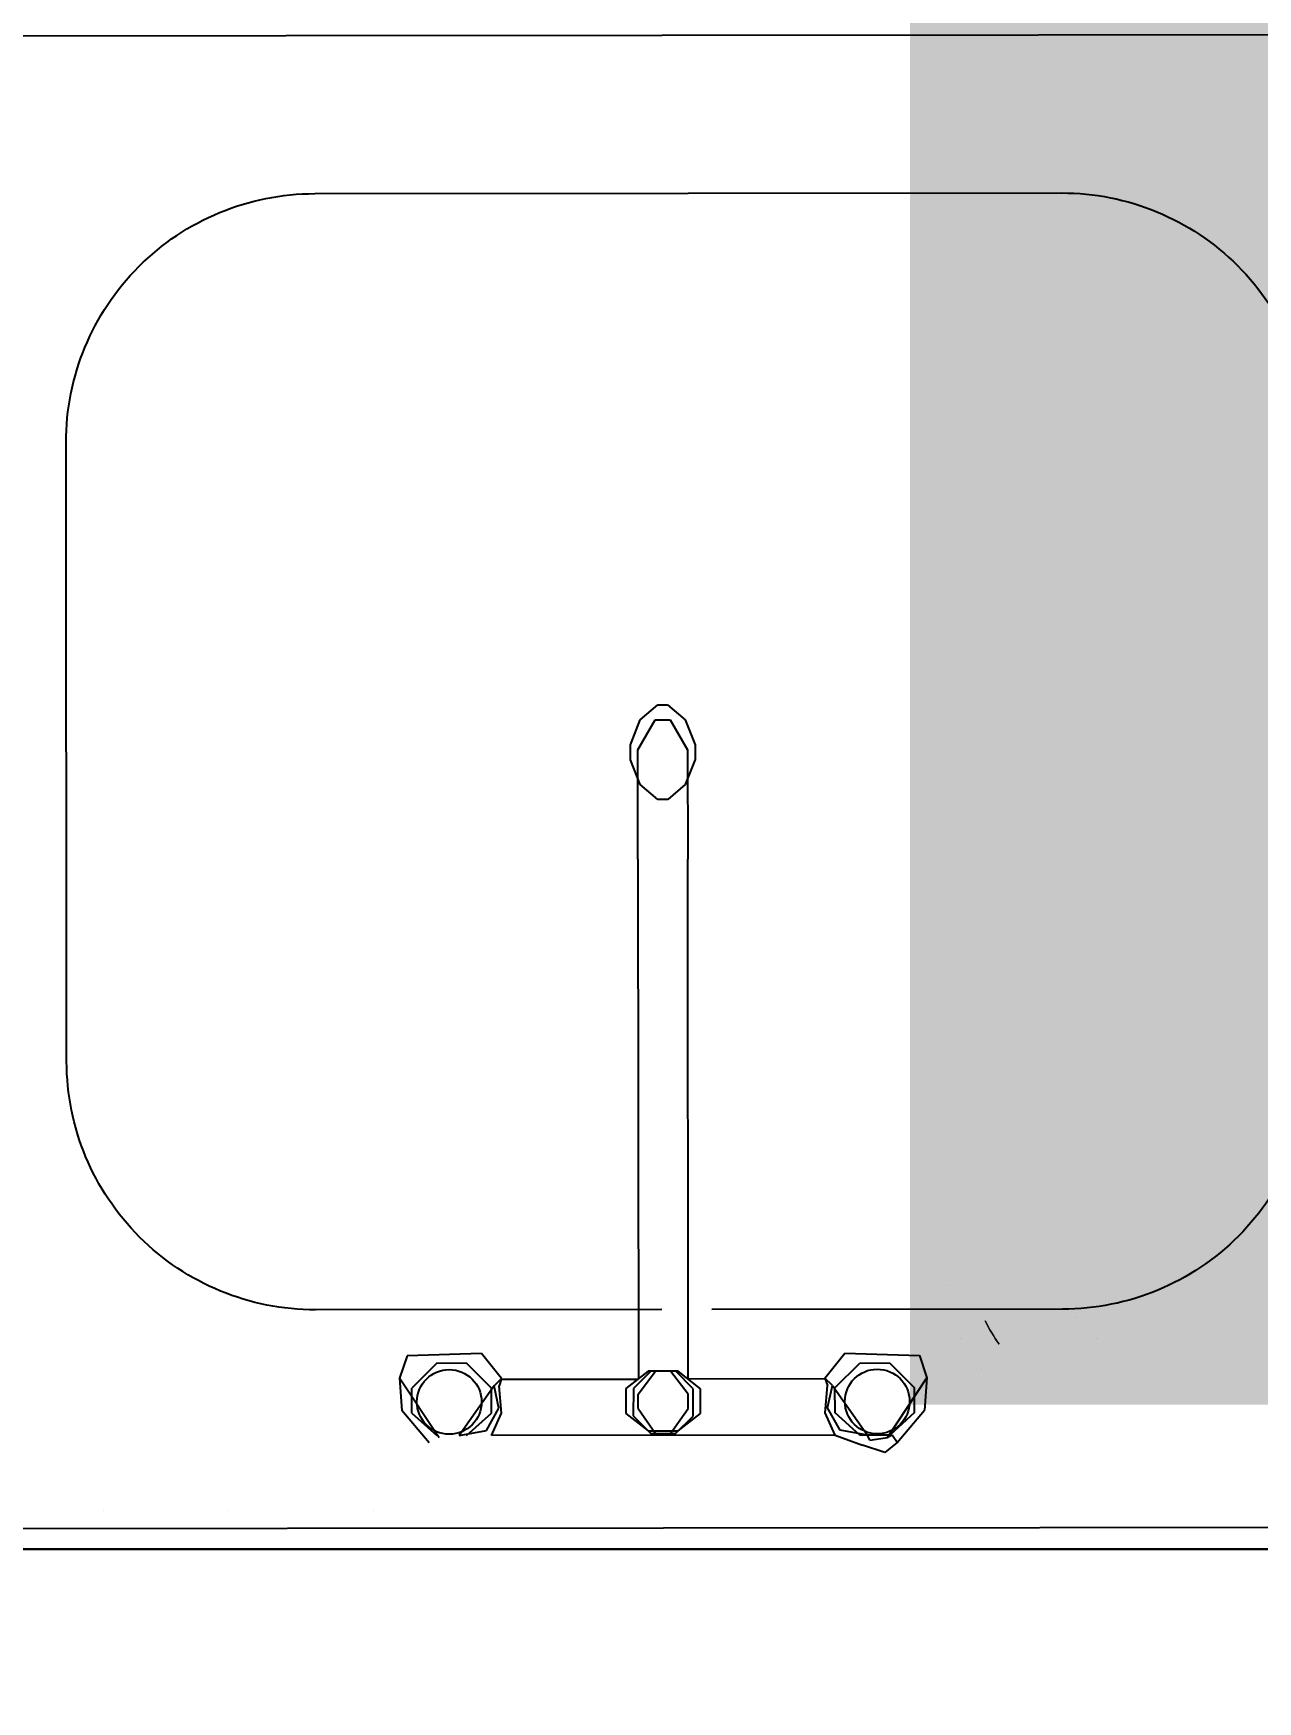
# Model space of a CAD drawing. Header units: millimetres. Extents: x -9096648 to 8741128, y -70248 to 735163.
# Drawn here: x -214053 to -213561, y 109509 to 110180 of the extents above; entities that cross this region are included whole.
import ezdxf
from ezdxf import colors
from ezdxf.entities.mleader import LeaderData, LeaderLine
from ezdxf.enums import TextEntityAlignment as Align
from ezdxf.math import Vec2, Vec3

# ---------------------------------------------------------------- set-up
doc = ezdxf.new("R2018")
doc.units = ezdxf.units.MM
for name, color, linetype, lineweight in [('АР_Маркер экспликации', 239, 'Continuous', 13), ('АР_Номер помещения', 1, 'Continuous', 25), ('АР_Отметки', 250, 'Continuous', 15), ('АР_Перегородки газоблок', 165, 'Continuous', 30), ('АР_Помещения_площадь', 19, 'Continuous', 9), ('ТХ_пищеблок', 30, 'Continuous', 20)]:
    doc.layers.add(name, color=color, linetype=linetype, lineweight=lineweight)
doc.layers.add('АР_Названия помещений', color=124, linetype='Continuous', lineweight=5, plot=False)
doc.styles.add('ISOCPEUR', font='isocpeui.ttf', dxfattribs={"height": 250})
doc.styles.get("Standard").update_dxf_attribs({"font": 'arial.ttf'})

# ---------------------------------------------------------------- blocks, each defined once
blk = doc.blocks.new('*U2302')
at = {"color": 8, "style": 'ISOCPEUR', "flags": 1}
blk.add_attdef('КАТЕГОРИЯ', (-499.17, -2092.19), '', height=250, dxfattribs=at)
at = {"layer": 'АР_Номер помещения', "color": 8, "style": 'ISOCPEUR'}
blk.add_attdef('НОМЕР_ПОМЕЩЕНИЯ', text='', height=300, dxfattribs=at).set_placement((2520.32, -1416.07), align=Align.MIDDLE_CENTER)
at = {"layer": 'АР_Помещения_площадь', "color": 8, "lineweight": 30, "flags": 104}
blk.add_attdef('ИМЯ_ПОМЕЩЕНИЯ', text='', height=100, dxfattribs=at).set_placement((157.63, 1217.14), align=Align.MIDDLE_CENTER)
at = {"layer": 'АР_Помещения_площадь', "color": 8, "style": 'ISOCPEUR'}
blk.add_attdef('ПЛОЩАДЬ_ПОМЕЩЕНИЯ', text='', height=200, dxfattribs=at).set_placement((1399.12, -2454.1), align=Align.MIDDLE_RIGHT)
blk = doc.blocks.new('*U2305')
at = {"color": 8, "style": 'ISOCPEUR', "flags": 1}
blk.add_attdef('КАТЕГОРИЯ', (-499.17, -2092.19), '', height=250, dxfattribs=at)
at = {"layer": 'АР_Номер помещения', "color": 8, "style": 'ISOCPEUR'}
blk.add_attdef('НОМЕР_ПОМЕЩЕНИЯ', text='', height=300, dxfattribs=at).set_placement((2781.32, -1797.75), align=Align.MIDDLE_CENTER)
at = {"layer": 'АР_Помещения_площадь', "color": 8, "lineweight": 30, "flags": 104}
blk.add_attdef('ИМЯ_ПОМЕЩЕНИЯ', text='', height=100, dxfattribs=at).set_placement((157.63, 1217.14), align=Align.MIDDLE_CENTER)
at = {"layer": 'АР_Помещения_площадь', "color": 8, "style": 'ISOCPEUR'}
blk.add_attdef('ПЛОЩАДЬ_ПОМЕЩЕНИЯ', text='', height=200, dxfattribs=at).set_placement((4654.37, -5003.83), align=Align.MIDDLE_RIGHT)
blk = doc.blocks.new('_DotSmall')
at = {"color": 8, "linetype": 'ByBlock', "const_width": 0.5}
blk.add_lwpolyline([(-0.0625, 0, 1), (0.0625, 0, 1)], format="xyb", close=True, dxfattribs=at)

msp = doc.modelspace()

# ---------------------------------------------------------------- linework, layer by layer
at = {"layer": 'АР_Перегородки газоблок', "color": 8, "ltscale": 100}
msp.add_lwpolyline([(-217983.93, 109570.58), (-212153.92, 109570.58)], dxfattribs=at)
at = {"layer": 'ТХ_пищеблок', "color": 8, "linetype": 'ByBlock', "lineweight": -2, "ltscale": 100}
for p, q in [((-213809.28, 109903.95, 35.13), (-213802.29, 109909.96, 35.13)), ((-213802.29, 109909.96, 35.13), (-213798.29, 109909.96, 35.13)), ((-213798.29, 109909.96, 35.13), (-213791.28, 109903.97, 35.13)), ((-213813.27, 109893.95, 35.13), (-213809.28, 109903.95, 35.13)), ((-213810.27, 109891.95, 35.13), (-213803.28, 109903.96, 35.13)), ((-213803.28, 109903.96, 35.13), (-213797.28, 109903.96, 35.13)), ((-213797.28, 109903.96, 35.13), (-213790.27, 109891.97, 35.13)), ((-213791.28, 109903.97, 35.13), (-213787.27, 109893.97, 35.13)), ((-213813.27, 109887.95, 35.13), (-213813.27, 109893.95, 35.13)), ((-213787.27, 109893.97, 35.13), (-213787.27, 109887.97, 35.13)), ((-213809.26, 109877.95, 35.13), (-213813.27, 109887.95, 35.13)), ((-213810.23, 109847.95, 35.13), (-213810.27, 109891.95, 35.13)), ((-213787.27, 109887.97, 35.13), (-213791.26, 109877.97, 35.13)), ((-213790.27, 109891.97, 35.13), (-213790.23, 109847.97, 35.13)), ((-213802.25, 109871.96, 35.13), (-213809.26, 109877.95, 35.13)), ((-213791.26, 109877.97, 35.13), (-213798.25, 109871.96, 35.13)), ((-213798.25, 109871.96, 35.13), (-213802.25, 109871.96, 35.13)), ((-213810.23, 109847.95, 35.13), (-213810.05, 109638.98, 35.13)), ((-213790.05, 109638.93, 35.13), (-213790.23, 109847.97, 35.13)), ((-213903.04, 109648.26, 35.13), (-213906.06, 109639.27, 35.13)), ((-213903.04, 109648.26, 35.13), (-213906.06, 109639.27, 35.13)), ((-213873.04, 109649.2, 35.13), (-213903.04, 109648.26, 35.13)), ((-213873.04, 109649.2, 35.13), (-213903.04, 109648.26, 35.13)), ((-213865.06, 109639.19, 35.13), (-213873.04, 109649.2, 35.13)), ((-213865.06, 109639.19, 35.13), (-213873.04, 109649.2, 35.13)), ((-213735.04, 109639.3, 35.13), (-213727.08, 109649.33, 35.13)), ((-213735.04, 109639.3, 35.13), (-213727.08, 109649.33, 35.13)), ((-213731.03, 109635.32, 35.13), (-213721.06, 109645.35, 35.13)), ((-213731.03, 109635.32, 35.13), (-213721.06, 109645.35, 35.13)), ((-213727.08, 109649.33, 35.13), (-213697.07, 109648.44, 35.13)), ((-213727.08, 109649.33, 35.13), (-213697.07, 109648.44, 35.13)), ((-213721.06, 109645.35, 35.13), (-213709.06, 109645.4, 35.13)), ((-213721.06, 109645.35, 35.13), (-213709.06, 109645.4, 35.13)), ((-213709.06, 109645.4, 35.13), (-213699.03, 109635.43, 35.13)), ((-213709.06, 109645.4, 35.13), (-213699.03, 109635.43, 35.13)), ((-213697.07, 109648.44, 35.13), (-213694.04, 109639.45, 35.13)), ((-213697.07, 109648.44, 35.13), (-213694.04, 109639.45, 35.13)), ((-213890.1, 109615.24, 35.13), (-213906.06, 109639.27, 35.13)), ((-213906.06, 109639.27, 35.13), (-213905.08, 109626.26, 35.13)), ((-213890.1, 109615.24, 35.13), (-213906.06, 109639.27, 35.13)), ((-213891.05, 109645.24, 35.13), (-213901.06, 109635.26, 35.13)), ((-213891.05, 109645.24, 35.13), (-213901.06, 109635.26, 35.13)), ((-213879.05, 109645.22, 35.13), (-213891.05, 109645.24, 35.13)), ((-213879.05, 109645.22, 35.13), (-213891.05, 109645.24, 35.13)), ((-213869.06, 109635.2, 35.13), (-213879.05, 109645.22, 35.13)), ((-213869.06, 109635.2, 35.13), (-213879.05, 109645.22, 35.13)), ((-213868.06, 109636.2, 35.13), (-213865.06, 109639.19, 35.13)), ((-213868.06, 109636.2, 35.13), (-213865.06, 109639.19, 35.13)), ((-213865.06, 109639.19, 35.13), (-213866.06, 109636.19, 35.13)), ((-213865.06, 109639.19, 35.13), (-213866.06, 109636.19, 35.13)), ((-213865.17, 109638.87, 35.13), (-213810.05, 109638.92, 35.13)), ((-213806.05, 109642.08, 35.13), (-213815.06, 109635.1, 35.13)), ((-213806.05, 109642.08, 35.13), (-213815.06, 109635.1, 35.13)), ((-213805.05, 109642.08, 35.13), (-213812.06, 109635.09, 35.13)), ((-213805.05, 109642.08, 35.13), (-213812.06, 109635.09, 35.13)), ((-213810.14, 109632.87, 35.13), (-213803.12, 109642.06, 35.13)), ((-213794.05, 109642.06, 35.13), (-213806.05, 109642.08, 35.13)), ((-213794.05, 109642.06, 35.13), (-213806.05, 109642.08, 35.13)), ((-213790.08, 109632.88, 35.13), (-213797.12, 109642.06, 35.13)), ((-213788.06, 109635.05, 35.13), (-213795.05, 109642.06, 35.13)), ((-213788.06, 109635.05, 35.13), (-213795.05, 109642.06, 35.13)), ((-213785.06, 109635.04, 35.13), (-213794.05, 109642.06, 35.13)), ((-213785.06, 109635.04, 35.13), (-213794.05, 109642.06, 35.13)), ((-213734.93, 109638.98, 35.13), (-213790.05, 109638.93, 35.13)), ((-213735.04, 109639.3, 35.13), (-213734.03, 109636.31, 35.13)), ((-213732.03, 109636.31, 35.13), (-213735.04, 109639.3, 35.13)), ((-213735.04, 109639.3, 35.13), (-213734.03, 109636.31, 35.13)), ((-213732.03, 109636.31, 35.13), (-213735.04, 109639.3, 35.13)), ((-213709.95, 109615.39, 35.13), (-213694.04, 109639.45, 35.13)), ((-213709.95, 109615.39, 35.13), (-213694.04, 109639.45, 35.13)), ((-213694.04, 109639.45, 35.13), (-213694.99, 109626.45, 35.13)), ((-213901.08, 109625.26, 35.13), (-213901.06, 109635.26, 35.13)), ((-213901.08, 109625.26, 35.13), (-213901.06, 109635.26, 35.13)), ((-213868.06, 109636.2, 35.13), (-213882.1, 109616.22, 35.13)), ((-213868.06, 109636.2, 35.13), (-213882.1, 109616.22, 35.13)), ((-213869.08, 109625.2, 35.13), (-213869.06, 109635.2, 35.13)), ((-213869.08, 109625.2, 35.13), (-213869.06, 109635.2, 35.13)), ((-213866.08, 109627.19, 35.13), (-213868.06, 109636.2, 35.13)), ((-213866.08, 109627.19, 35.13), (-213868.06, 109636.2, 35.13)), ((-213865.08, 109625.19, 35.13), (-213866.06, 109636.19, 35.13)), ((-213865.08, 109625.19, 35.13), (-213866.06, 109636.19, 35.13)), ((-213815.06, 109635.1, 35.13), (-213815.08, 109625.1, 35.13)), ((-213815.06, 109635.1, 35.13), (-213815.08, 109625.1, 35.13)), ((-213812.06, 109635.09, 35.13), (-213812.08, 109624.09, 35.13)), ((-213812.06, 109635.09, 35.13), (-213812.08, 109624.09, 35.13)), ((-213810.13, 109627.03, 35.13), (-213810.14, 109632.87, 35.13)), ((-213790.08, 109627.05, 35.13), (-213790.08, 109632.88, 35.13)), ((-213788.08, 109624.05, 35.13), (-213788.06, 109635.05, 35.13)), ((-213788.08, 109624.05, 35.13), (-213788.06, 109635.05, 35.13)), ((-213785.08, 109625.04, 35.13), (-213785.06, 109635.04, 35.13)), ((-213785.08, 109625.04, 35.13), (-213785.06, 109635.04, 35.13)), ((-213734.99, 109625.3, 35.13), (-213734.03, 109636.31, 35.13)), ((-213734.99, 109625.3, 35.13), (-213734.03, 109636.31, 35.13)), ((-213734, 109627.31, 35.13), (-213732.03, 109636.31, 35.13)), ((-213734, 109627.31, 35.13), (-213732.03, 109636.31, 35.13)), ((-213732.03, 109636.31, 35.13), (-213717.96, 109616.37, 35.13)), ((-213732.03, 109636.31, 35.13), (-213717.96, 109616.37, 35.13)), ((-213730.99, 109625.32, 35.13), (-213731.03, 109635.32, 35.13)), ((-213730.99, 109625.32, 35.13), (-213731.03, 109635.32, 35.13)), ((-213698.99, 109625.43, 35.13), (-213699.03, 109635.43, 35.13)), ((-213698.99, 109625.43, 35.13), (-213699.03, 109635.43, 35.13)), ((-213894.11, 109613.24, 35.13), (-213905.08, 109626.26, 35.13)), ((-213894.11, 109613.24, 35.13), (-213905.08, 109626.26, 35.13)), ((-213901.08, 109625.26, 35.13), (-213891.1, 109616.24, 35.13)), ((-213901.08, 109625.26, 35.13), (-213891.1, 109616.24, 35.13)), ((-213879.1, 109616.22, 35.13), (-213869.08, 109625.2, 35.13)), ((-213879.1, 109616.22, 35.13), (-213869.08, 109625.2, 35.13)), ((-213871.1, 109618.2, 35.13), (-213866.08, 109627.19, 35.13)), ((-213871.1, 109618.2, 35.13), (-213866.08, 109627.19, 35.13)), ((-213869.1, 109616.2, 35.13), (-213865.08, 109625.19, 35.13)), ((-213869.1, 109616.2, 35.13), (-213865.08, 109625.19, 35.13)), ((-213810.08, 109627.09, 35.13), (-213803.1, 109617.07, 35.13)), ((-213810.08, 109627.09, 35.13), (-213803.1, 109617.07, 35.13)), ((-213797.1, 109617.06, 35.13), (-213790.08, 109627.05, 35.13)), ((-213797.1, 109617.06, 35.13), (-213790.08, 109627.05, 35.13)), ((-213730.96, 109616.32, 35.13), (-213734.99, 109625.3, 35.13)), ((-213730.96, 109616.32, 35.13), (-213734.99, 109625.3, 35.13)), ((-213728.97, 109618.33, 35.13), (-213734, 109627.31, 35.13)), ((-213728.97, 109618.33, 35.13), (-213734, 109627.31, 35.13)), ((-213720.96, 109616.35, 35.13), (-213730.99, 109625.32, 35.13)), ((-213720.96, 109616.35, 35.13), (-213730.99, 109625.32, 35.13)), ((-213698.99, 109625.43, 35.13), (-213708.96, 109616.4, 35.13)), ((-213698.99, 109625.43, 35.13), (-213708.96, 109616.4, 35.13)), ((-213705.95, 109613.41, 35.13), (-213694.99, 109626.45, 35.13)), ((-213705.95, 109613.41, 35.13), (-213694.99, 109626.45, 35.13)), ((-213815.08, 109625.1, 35.13), (-213806.1, 109618.08, 35.13)), ((-213815.08, 109625.1, 35.13), (-213806.1, 109618.08, 35.13)), ((-213812.08, 109624.09, 35.13), (-213805.1, 109617.08, 35.13)), ((-213812.08, 109624.09, 35.13), (-213805.1, 109617.08, 35.13)), ((-213795.1, 109617.06, 35.13), (-213788.08, 109624.05, 35.13)), ((-213795.1, 109617.06, 35.13), (-213788.08, 109624.05, 35.13)), ((-213794.1, 109618.06, 35.13), (-213785.08, 109625.04, 35.13)), ((-213794.1, 109618.06, 35.13), (-213785.08, 109625.04, 35.13)), ((-213882.1, 109616.22, 35.13), (-213871.1, 109618.2, 35.13)), ((-213882.1, 109616.22, 35.13), (-213871.1, 109618.2, 35.13)), ((-213730.96, 109616.32, 35.13), (-213869.1, 109616.2, 35.13)), ((-213806.1, 109618.08, 35.13), (-213794.1, 109618.06, 35.13)), ((-213806.1, 109618.08, 35.13), (-213794.1, 109618.06, 35.13)), ((-213805.1, 109617.08, 35.13), (-213795.1, 109617.06, 35.13)), ((-213805.1, 109617.08, 35.13), (-213795.1, 109617.06, 35.13)), ((-213730.96, 109616.32, 35.13), (-213719.94, 109612.36, 35.13)), ((-213730.96, 109616.32, 35.13), (-213719.94, 109612.36, 35.13)), ((-213717.96, 109616.37, 35.13), (-213728.97, 109618.33, 35.13)), ((-213717.96, 109616.37, 35.13), (-213728.97, 109618.33, 35.13)), ((-213708.96, 109616.4, 35.13), (-213720.96, 109616.35, 35.13)), ((-213708.96, 109616.4, 35.13), (-213720.96, 109616.35, 35.13)), ((-213710.93, 109609.39, 35.13), (-213719.94, 109612.36, 35.13)), ((-213710.93, 109609.39, 35.13), (-213719.94, 109612.36, 35.13)), ((-213716.95, 109614.37, 35.13), (-213717.96, 109616.37, 35.13)), ((-213716.95, 109614.37, 35.13), (-213717.96, 109616.37, 35.13)), ((-213716.95, 109614.37, 35.13), (-213709.95, 109615.39, 35.13)), ((-213716.95, 109614.37, 35.13), (-213709.95, 109615.39, 35.13)), ((-213705.95, 109613.41, 35.13), (-213710.93, 109609.39, 35.13)), ((-213705.95, 109613.41, 35.13), (-213710.93, 109609.39, 35.13)), ((-213707.96, 109616.4, 35.13), (-213709.95, 109615.39, 35.13)), ((-213707.96, 109616.4, 35.13), (-213709.95, 109615.39, 35.13)), ((-213705.95, 109613.41, 35.13), (-213707.96, 109616.4, 35.13)), ((-213705.95, 109613.41, 35.13), (-213707.96, 109616.4, 35.13))]:
    msp.add_line(p, q, dxfattribs=at)
at = {"layer": 'ТХ_пищеблок', "color": 8, "linetype": 'ByBlock', "lineweight": -2, "ltscale": 100, "elevation": 35.13}
msp.add_lwpolyline([(-214102.5, 109578.87), (-213497.5, 109579.4), (-213498.03, 110179.4), (-214103.03, 110178.87), (-214102.5, 109578.87)], dxfattribs=at)
msp.add_lwpolyline([(-213800.58, 109666.87), (-213939.78, 109666.74, -0.414214), (-214039.87, 109766.66), (-214040.09, 110015.47, -0.414214), (-213940.17, 110115.56), (-213639.92, 110115.83, -0.414214), (-213539.83, 110015.91), (-213539.61, 109767.1, -0.414214), (-213639.53, 109667.01), (-213780.58, 109666.88)], format="xyb", dxfattribs=at)
at = {"layer": 'ТХ_пищеблок', "color": 8, "lineweight": 0, "elevation": 35.13}
for points in [[(-213684.94, 109676.42), (-213684.94, 109676.42)], [(-213684.94, 109676.42), (-213684.94, 109676.42)], [(-213634.16, 109663.72), (-213634.16, 109663.72)], [(-213634.16, 109663.72), (-213634.16, 109663.72)], [(-213680.71, 109655.26), (-213680.71, 109655.26)], [(-213680.71, 109655.26), (-213680.71, 109655.26)], [(-213625.7, 109655.26), (-213625.7, 109655.26)], [(-213625.7, 109655.26), (-213625.7, 109655.26)], [(-213672.24, 109642.57), (-213672.24, 109642.57)], [(-213672.24, 109642.57), (-213672.24, 109642.57)]]:
    msp.add_lwpolyline(points, dxfattribs=at)
msp.add_lwpolyline([(-213670.66, 109662.37, 0.030446), (-213665.07, 109652.93, -0.030446)], format="xyb", close=True, dxfattribs=at)
at = {"layer": 'ТХ_пищеблок', "color": 8, "linetype": 'ByBlock', "lineweight": -2, "elevation": 814.11}
for points in [[(-214024.94, 109586.14), (-214024.94, 109586.14)], [(-213974.87, 109586.14), (-213974.87, 109586.14)], [(-213974.87, 109586.14), (-213974.87, 109586.14)], [(-213974.87, 109586.14), (-213974.87, 109586.14)], [(-213916.46, 109586.14), (-213916.46, 109586.14)], [(-213916.46, 109586.14), (-213916.46, 109586.14)], [(-213916.46, 109586.14), (-213916.46, 109586.14)]]:
    msp.add_lwpolyline(points, dxfattribs=at)
at = {"layer": 'ТХ_пищеблок', "color": 8, "linetype": 'ByBlock', "lineweight": -2, "ltscale": 100}
for centre in [(-213886.07, 109629.73, 35.13), (-213886.07, 109629.73, 35.13), (-213714.01, 109629.88, 35.13), (-213714.01, 109629.88, 35.13)]:
    msp.add_circle(centre, 13, dxfattribs=at)

# ---------------------------------------------------------------- block references
at = {"layer": 'АР_Маркер экспликации', "color": 8}
ref = msp.add_blockref('*U2302', (-217247.64, 118679.84), dxfattribs=at)
lines = msp.add_mtext('Холодный цех', dxfattribs={"layer": 'АР_Названия помещений', "color": 8, "insert": (-215396.5, 117601.5), "char_height": 2696.6508, "width": 926.94, "attachment_point": 1})
ref.add_attrib('ИМЯ_ПОМЕЩЕНИЯ', '', (-215396.5, 117601.5), dxfattribs={"flags": 104}).embed_mtext(lines)
ref = msp.add_blockref('*U2305', (-217247.73, 115506.8), dxfattribs=at)
lines = msp.add_mtext('Горячий цех', dxfattribs={"layer": 'АР_Названия помещений', "color": 8, "insert": (-214485.6, 112941.21), "char_height": 2696.6508, "width": 926.94, "attachment_point": 1})
ref.add_attrib('ИМЯ_ПОМЕЩЕНИЯ', '', (-214485.6, 112941.21), dxfattribs={"flags": 104}).embed_mtext(lines)

# ---------------------------------------------------------------- leaders
at = {"layer": 'АР_Отметки', "color": 8}
ml = msp.add_multileader_mtext('Standard', dxfattribs=at)
ml.set_content('+8,400', color=8, style='ISOCPEUR')
ml.set_leader_properties(color=8, linetype='Continuous', lineweight=-1)
ml.set_arrow_properties(name='DOTSMALL')
ml.build(insert=Vec2(0, 0))
ml.multileader.update_dxf_attribs({"has_text_frame": 1, "text_left_attachment_type": 4, "text_right_attachment_type": 4, "dogleg_length": 100, "arrow_head_size": 180})
ctx = ml.context
ctx.base_point, ctx.char_height, ctx.arrow_head_size, ctx.landing_gap_size, ctx.plane_origin = Vec3(-213964.52, 351820.44), 250, 180, 50, Vec3(-213737.24, 351613.27)
ctx.left_attachment, ctx.right_attachment = 4, 4
notes = []
notes.append((ctx, [(0, (0, 0, 0), (0, 0), (1, 0), 1, [])]))
ctx.mtext.insert, ctx.mtext.width, ctx.mtext.line_spacing_style, ctx.mtext.flow_direction = Vec3(-213914.52, 352153.77), 852.697, 2, 5
for ctx, leaders in notes:
    for number, flags, end, landing, length, lines in leaders:
        leader = LeaderData()
        leader.index, (leader.has_last_leader_line, leader.has_dogleg_vector, leader.attachment_direction) = number, flags
        leader.last_leader_point, leader.dogleg_vector, leader.dogleg_length = Vec3(end), Vec3(landing), length
        for number, points, colour, breaks in lines:
            line = LeaderLine()
            line.index, line.vertices, line.color, line.breaks = number, Vec3.list(points), colors.encode_raw_color(colour), breaks
            leader.lines.append(line)
        ctx.leaders.append(leader)

doc.saveas('drawing.dxf')
